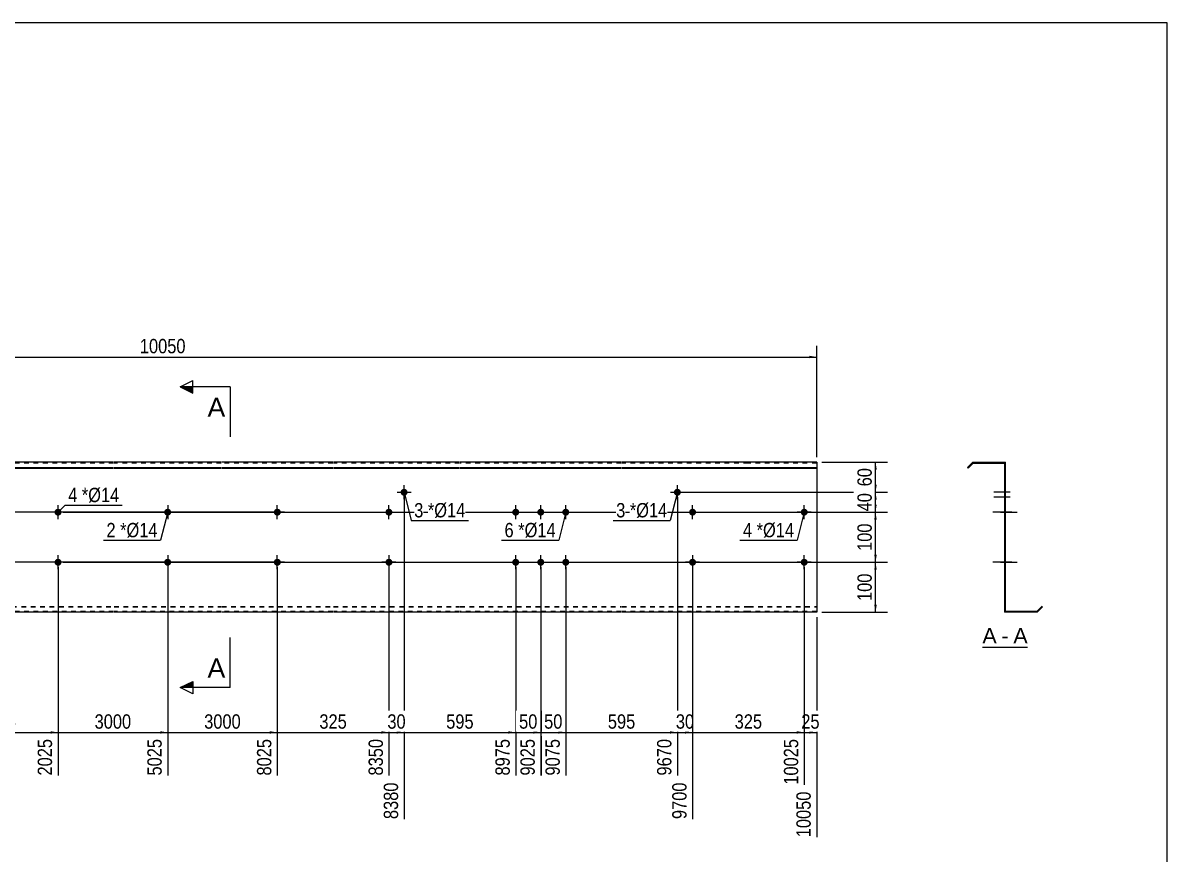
# Model space of a CAD drawing. Header units: millimetres. Extents: x -71 to 331, y -174 to 103.
# Drawn here: x 102.7 to 331.2, y -63.3 to 102.8 of the extents above; entities that cross this region are included whole.
import ezdxf

# ---------------------------------------------------------------- set-up
doc = ezdxf.new("R2010")
doc.units = ezdxf.units.MM
doc.linetypes.add('DXK_LINE_DOT1', pattern=[1.8814, 0.9407, -0.9407])
doc.styles.add('Arial', font='ARIAL.TTF', dxfattribs={"height": 0.2})
doc.styles.add('Arial Narrow', font='ARIALN.TTF', dxfattribs={"height": 0.2})

# ---------------------------------------------------------------- blocks, each defined once
blk = doc.blocks.new('Unknown-627191551-2131')
at = {"color": 5, "linetype": 'Continuous'}
for p, q in [((331.25, 102.75), (-68.75, 102.75)), ((331.25, -174.25), (331.25, 102.75))]:
    blk.add_line(p, q, dxfattribs=at)
blk = doc.blocks.new('Unknown-627191551-12 - 1243')
at = {"color": 7, "linetype": 'Continuous'}
blk.add_line((294.36, -21.95), (303.39, -21.95), dxfattribs=at)
at = {"color": 0, "linetype": 'Continuous'}
blk.add_wipeout([(297.2, -21.2), (297.2, -18), (294.36, -18), (294.36, -21.2)], dxfattribs=at)
blk.add_wipeout([(299.58, -21.2), (299.58, -18), (298.16, -18), (298.16, -21.2)], dxfattribs=at)
at = {"color": 96, "linetype": 'Continuous', "style": 'Arial'}
for s, p in [('A', (294.36, -21.2)), ('-', (298.16, -21.2))]:
    blk.add_text(s, height=3.06, dxfattribs=at).set_placement(p)
at = {"color": 0, "linetype": 'Continuous'}
blk.add_wipeout([(303.39, -21.2), (303.39, -18), (300.54, -18), (300.54, -21.2)], dxfattribs=at)
at = {"color": 96, "linetype": 'Continuous', "style": 'Arial'}
blk.add_text('A', height=3.06, dxfattribs=at).set_placement((300.54, -21.2))
blk = doc.blocks.new('Part-627191551-1218 - 1203')
at = {"color": 2, "linetype": 'Continuous'}
for p, q in [((120.82, 15), (98.63, 15)), ((98.63, 13.94), (120.82, 13.94)), ((98.63, 13.81), (120.82, 13.81)), ((142.32, 15), (120.92, 15)), ((120.92, 13.94), (142.32, 13.94)), ((120.92, 13.81), (142.32, 13.81)), ((164.62, 15), (142.42, 15)), ((142.42, 13.94), (164.62, 13.94)), ((142.42, 13.81), (164.62, 13.81)), ((189.94, 15), (164.72, 15)), ((164.72, 13.94), (189.94, 13.94)), ((164.72, 13.81), (189.94, 13.81)), ((222.23, 15), (190.04, 15)), ((190.04, 13.94), (222.23, 13.94)), ((190.04, 13.81), (222.23, 13.81)), ((247.56, 15), (222.33, 15)), ((222.33, 13.94), (247.56, 13.94)), ((222.33, 13.81), (247.56, 13.81)), ((261.26, 15), (247.66, 15)), ((247.66, 13.94), (261.26, 13.94)), ((247.66, 13.81), (261.26, 13.81)), ((261.26, 15), (261.26, -15)), ((120.82, -15), (98.63, -15)), ((142.32, -15), (120.92, -15)), ((164.62, -15), (142.42, -15)), ((189.94, -15), (164.72, -15)), ((222.23, -15), (190.04, -15)), ((247.56, -15), (222.33, -15)), ((261.26, -15), (247.66, -15))]:
    blk.add_line(p, q, dxfattribs=at)
at = {"color": 7, "linetype": 'DXK_LINE_DOT1'}
for p, q in [((120.82, 14.82), (98.63, 14.82)), ((142.32, 14.82), (120.92, 14.82)), ((164.62, 14.82), (142.42, 14.82)), ((189.94, 14.82), (164.72, 14.82)), ((222.23, 14.82), (190.04, 14.82)), ((247.56, 14.82), (222.33, 14.82)), ((261.26, 14.82), (247.66, 14.82)), ((98.63, -13.81), (120.82, -13.81)), ((98.63, -13.94), (120.82, -13.94)), ((120.82, -14.82), (98.63, -14.82)), ((120.92, -13.81), (142.32, -13.81)), ((120.92, -13.94), (142.32, -13.94)), ((142.32, -14.82), (120.92, -14.82)), ((142.42, -13.81), (164.62, -13.81)), ((142.42, -13.94), (164.62, -13.94)), ((164.62, -14.82), (142.42, -14.82)), ((164.72, -13.81), (189.94, -13.81)), ((164.72, -13.94), (189.94, -13.94)), ((189.94, -14.82), (164.72, -14.82)), ((190.04, -13.81), (222.23, -13.81)), ((190.04, -13.94), (222.23, -13.94)), ((222.23, -14.82), (190.04, -14.82)), ((222.33, -13.81), (247.56, -13.81)), ((222.33, -13.94), (247.56, -13.94)), ((247.56, -14.82), (222.33, -14.82)), ((247.66, -13.81), (261.26, -13.81)), ((247.66, -13.94), (261.26, -13.94)), ((261.26, -14.82), (247.66, -14.82))]:
    blk.add_line(p, q, dxfattribs=at)
blk = doc.blocks.new('Bolt-627191551-1219 - 1203')
at = {"linetype": 'Continuous'}
blk.add_hatch(color=3, dxfattribs=at).paths.add_polyline_path([(178.14, 8.98, -1), (179.54, 8.98, -1)])
at = {"color": 3, "linetype": 'Continuous'}
for p, q in [((178.84, 7.58), (178.84, 10.38)), ((177.44, 8.98), (180.24, 8.98))]:
    blk.add_line(p, q, dxfattribs=at)
blk = doc.blocks.new('Bolt-627191551-1220 - 1203')
at = {"linetype": 'Continuous'}
blk.add_hatch(color=3, dxfattribs=at).paths.add_polyline_path([(232.73, 8.98, -1), (234.13, 8.98, -1)])
at = {"color": 3, "linetype": 'Continuous'}
for p, q in [((233.43, 7.58), (233.43, 10.38)), ((232.03, 8.98), (234.83, 8.98))]:
    blk.add_line(p, q, dxfattribs=at)
blk = doc.blocks.new('Bolt-627191551-1221 - 1203')
at = {"linetype": 'Continuous'}
for points in [[(200.44, 5, -1), (201.84, 5, -1)], [(205.44, 5, -1), (206.84, 5, -1)], [(210.44, 5, -1), (211.84, 5, -1)], [(200.44, -5, -1), (201.84, -5, -1)], [(205.44, -5, -1), (206.84, -5, -1)], [(210.44, -5, -1), (211.84, -5, -1)]]:
    blk.add_hatch(color=3, dxfattribs=at).paths.add_polyline_path(points)
at = {"color": 3, "linetype": 'Continuous'}
for p, q in [((199.74, 5), (202.54, 5)), ((201.14, 3.6), (201.14, 6.4)), ((204.74, 5), (207.54, 5)), ((206.14, 3.6), (206.14, 6.4)), ((209.74, 5), (212.54, 5)), ((211.14, 3.6), (211.14, 6.4)), ((201.14, -6.4), (201.14, -3.6)), ((206.14, -6.4), (206.14, -3.6)), ((211.14, -6.4), (211.14, -3.6)), ((199.74, -5), (202.54, -5)), ((204.74, -5), (207.54, -5)), ((209.74, -5), (212.54, -5))]:
    blk.add_line(p, q, dxfattribs=at)
blk = doc.blocks.new('Bolt-627191551-1222 - 1203')
at = {"linetype": 'Continuous'}
blk.add_hatch(color=3, dxfattribs=at).paths.add_polyline_path([(176.51, -5, -1), (175.11, -5, -1)])
at = {"color": 3, "linetype": 'Continuous'}
for p, q in [((175.81, -3.6), (175.81, -6.4)), ((177.21, -5), (174.41, -5))]:
    blk.add_line(p, q, dxfattribs=at)
blk = doc.blocks.new('Bolt-627191551-1227 - 1203')
at = {"linetype": 'Continuous'}
for points in [[(132.32, 5, -1), (130.92, 5, -1)], [(132.32, -5, -1), (130.92, -5, -1)]]:
    blk.add_hatch(color=3, dxfattribs=at).paths.add_polyline_path(points)
at = {"color": 3, "linetype": 'Continuous'}
for p, q in [((133.02, 5), (130.22, 5)), ((131.62, 6.4), (131.62, 3.6)), ((131.62, -3.6), (131.62, -6.4)), ((133.02, -5), (130.22, -5))]:
    blk.add_line(p, q, dxfattribs=at)
blk = doc.blocks.new('Bolt-627191551-1228 - 1203')
at = {"linetype": 'Continuous'}
blk.add_hatch(color=3, dxfattribs=at).paths.add_polyline_path([(175.11, 5, -1), (176.51, 5, -1)])
at = {"color": 3, "linetype": 'Continuous'}
for p, q in [((174.41, 5), (177.21, 5)), ((175.81, 3.6), (175.81, 6.4))]:
    blk.add_line(p, q, dxfattribs=at)
blk = doc.blocks.new('Bolt-627191551-1232 - 1203')
at = {"linetype": 'Continuous'}
for points in [[(1.8, 5, -1), (3.2, 5, -1)], [(109.02, 5, -1), (110.42, 5, -1)]]:
    blk.add_hatch(color=3, dxfattribs=at).paths.add_polyline_path(points)
at = {"color": 3, "linetype": 'Continuous'}
for p, q in [((3.9, 5), (1.1, 5)), ((2.5, 3.6), (2.5, 6.4)), ((111.12, 5), (108.32, 5)), ((109.72, 3.6), (109.72, 6.4))]:
    blk.add_line(p, q, dxfattribs=at)
blk = doc.blocks.new('Bolt-627191551-1233 - 1203')
at = {"linetype": 'Continuous'}
for points in [[(1.8, -5, -1), (3.2, -5, -1)], [(109.02, -5, -1), (110.42, -5, -1)]]:
    blk.add_hatch(color=3, dxfattribs=at).paths.add_polyline_path(points)
at = {"color": 3, "linetype": 'Continuous'}
for p, q in [((2.5, -6.4), (2.5, -3.6)), ((109.72, -6.4), (109.72, -3.6)), ((3.9, -5), (1.1, -5)), ((111.12, -5), (108.32, -5))]:
    blk.add_line(p, q, dxfattribs=at)
blk = doc.blocks.new('Bolt-627191551-1234 - 1203')
at = {"linetype": 'Continuous'}
blk.add_hatch(color=3, dxfattribs=at).paths.add_polyline_path([(235.76, 5, -1), (237.16, 5, -1)])
at = {"color": 3, "linetype": 'Continuous'}
for p, q in [((235.06, 5), (237.86, 5)), ((236.46, 3.6), (236.46, 6.4))]:
    blk.add_line(p, q, dxfattribs=at)
blk = doc.blocks.new('Bolt-627191551-1235 - 1203')
at = {"linetype": 'Continuous'}
blk.add_hatch(color=3, dxfattribs=at).paths.add_polyline_path([(237.16, -5, -1), (235.76, -5, -1)])
at = {"color": 3, "linetype": 'Continuous'}
for p, q in [((236.46, -3.6), (236.46, -6.4)), ((237.86, -5), (235.06, -5))]:
    blk.add_line(p, q, dxfattribs=at)
blk = doc.blocks.new('Bolt-627191551-1236 - 1203')
at = {"linetype": 'Continuous'}
for points in [[(152.82, 5, -1), (154.22, 5, -1)], [(258.06, 5, -1), (259.46, 5, -1)]]:
    blk.add_hatch(color=3, dxfattribs=at).paths.add_polyline_path(points)
at = {"color": 3, "linetype": 'Continuous'}
for p, q in [((154.92, 5), (152.12, 5)), ((153.52, 3.6), (153.52, 6.4)), ((260.16, 5), (257.36, 5)), ((258.76, 3.6), (258.76, 6.4))]:
    blk.add_line(p, q, dxfattribs=at)
blk = doc.blocks.new('Bolt-627191551-1237 - 1203')
at = {"linetype": 'Continuous'}
for points in [[(152.82, -5, -1), (154.22, -5, -1)], [(258.06, -5, -1), (259.46, -5, -1)]]:
    blk.add_hatch(color=3, dxfattribs=at).paths.add_polyline_path(points)
at = {"color": 3, "linetype": 'Continuous'}
for p, q in [((153.52, -6.4), (153.52, -3.6)), ((258.76, -6.4), (258.76, -3.6)), ((154.92, -5), (152.12, -5)), ((260.16, -5), (257.36, -5))]:
    blk.add_line(p, q, dxfattribs=at)
blk = doc.blocks.new('Bolt-627191551-1248 - 1243')
at = {"linetype": 'Continuous'}
for points in [[(298.78, 5.7), (298.78, 4.3), (298.96, 4.3), (298.96, 5.7)], [(298.78, 5.7), (298.78, 4.3), (298.96, 4.3), (298.96, 5.7)], [(298.78, 5.7), (298.78, 4.3), (298.96, 4.3), (298.96, 5.7)], [(298.78, -4.3), (298.78, -5.7), (298.96, -5.7), (298.96, -4.3)], [(298.78, -4.3), (298.78, -5.7), (298.96, -5.7), (298.96, -4.3)], [(298.78, -4.3), (298.78, -5.7), (298.96, -5.7), (298.96, -4.3)]]:
    blk.add_hatch(color=3, dxfattribs=at).paths.add_polyline_path(points)
at = {"color": 3, "linetype": 'Continuous'}
for p, q in [((300.26, 5), (296.46, 5)), ((300.26, 5), (296.46, 5)), ((300.26, 5), (296.46, 5)), ((298.96, 5.7), (298.78, 5.7)), ((298.96, 5.7), (298.78, 5.7)), ((298.96, 5.7), (298.78, 5.7)), ((298.96, 4.3), (298.78, 4.3)), ((298.96, 4.3), (298.78, 4.3)), ((298.96, 4.3), (298.78, 4.3)), ((298.96, -4.3), (298.78, -4.3)), ((298.96, -4.3), (298.78, -4.3)), ((298.96, -4.3), (298.78, -4.3)), ((300.26, -5), (296.46, -5)), ((300.26, -5), (296.46, -5)), ((300.26, -5), (296.46, -5)), ((298.96, -5.7), (298.78, -5.7)), ((298.96, -5.7), (298.78, -5.7)), ((298.96, -5.7), (298.78, -5.7))]:
    blk.add_line(p, q, dxfattribs=at)
blk = doc.blocks.new('Bolt-627191551-1264 - 1243')
at = {"linetype": 'Continuous'}
blk.add_hatch(color=3, dxfattribs=at).paths.add_polyline_path([(298.78, -4.3), (298.78, -5.7), (298.96, -5.7), (298.96, -4.3)])
blk.add_hatch(color=3, dxfattribs=at).paths.add_polyline_path([(298.78, -4.3), (298.78, -5.7), (298.96, -5.7), (298.96, -4.3)])
at = {"color": 3, "linetype": 'Continuous'}
for p, q in [((298.78, -4.3), (298.96, -4.3)), ((298.78, -4.3), (298.96, -4.3)), ((297.98, -5), (301.28, -5)), ((297.98, -5), (301.28, -5)), ((298.78, -5.7), (298.96, -5.7)), ((298.78, -5.7), (298.96, -5.7))]:
    blk.add_line(p, q, dxfattribs=at)
blk = doc.blocks.new('Part-627191551-1245 - 1243')
at = {"color": 2, "linetype": 'Continuous'}
for p, q in [((292.46, 15), (291.4, 13.94)), ((291.4, 13.94), (291.53, 13.81)), ((291.53, 13.81), (292.54, 14.82)), ((292.46, 15), (298.96, 15)), ((292.54, 14.82), (298.78, 14.82)), ((298.78, 14.82), (298.78, -15)), ((298.96, -14.82), (298.96, 15)), ((305.28, -15), (298.78, -15)), ((305.21, -14.82), (298.96, -14.82)), ((306.21, -13.81), (305.21, -14.82)), ((305.28, -15), (306.34, -13.94)), ((306.34, -13.94), (306.21, -13.81))]:
    blk.add_line(p, q, dxfattribs=at)
blk = doc.blocks.new('Bolt-627191551-1246 - 1243')
at = {"linetype": 'Continuous'}
blk.add_hatch(color=3, dxfattribs=at).paths.add_polyline_path([(298.78, 9.68), (298.78, 8.28), (298.96, 8.28), (298.96, 9.68)])
at = {"color": 3, "linetype": 'Continuous'}
for p, q in [((298.96, 9.68), (298.78, 9.68)), ((299.91, 8.98), (296.61, 8.98)), ((298.96, 8.28), (298.78, 8.28))]:
    blk.add_line(p, q, dxfattribs=at)
blk = doc.blocks.new('Bolt-627191551-1247 - 1243')
at = {"linetype": 'Continuous'}
blk.add_hatch(color=3, dxfattribs=at).paths.add_polyline_path([(298.78, 9.68), (298.78, 8.28), (298.96, 8.28), (298.96, 9.68)])
at = {"color": 3, "linetype": 'Continuous'}
for p, q in [((298.96, 9.68), (298.78, 9.68)), ((299.91, 8.98), (296.61, 8.98)), ((298.96, 8.28), (298.78, 8.28))]:
    blk.add_line(p, q, dxfattribs=at)
blk = doc.blocks.new('Bolt-627191551-1249 - 1243')
at = {"linetype": 'Continuous'}
blk.add_hatch(color=3, dxfattribs=at).paths.add_polyline_path([(298.96, -5.7), (298.96, -4.3), (298.78, -4.3), (298.78, -5.7)])
at = {"color": 3, "linetype": 'Continuous'}
for p, q in [((298.96, -4.3), (298.78, -4.3)), ((299.76, -5), (298.78, -5)), ((298.96, -5.7), (298.78, -5.7))]:
    blk.add_line(p, q, dxfattribs=at)
blk = doc.blocks.new('Bolt-627191551-1250 - 1243')
at = {"linetype": 'Continuous'}
blk.add_hatch(color=3, dxfattribs=at).paths.add_polyline_path([(298.78, 8.67), (298.78, 7.27), (298.96, 7.27), (298.96, 8.67)])
at = {"color": 3, "linetype": 'Continuous'}
for p, q in [((299.91, 7.97), (296.61, 7.97)), ((298.96, 8.67), (298.78, 8.67)), ((298.96, 7.27), (298.78, 7.27))]:
    blk.add_line(p, q, dxfattribs=at)
blk = doc.blocks.new('Bolt-627191551-1251 - 1243')
at = {"linetype": 'Continuous'}
blk.add_hatch(color=3, dxfattribs=at).paths.add_polyline_path([(298.78, 8.67), (298.78, 7.27), (298.96, 7.27), (298.96, 8.67)])
at = {"color": 3, "linetype": 'Continuous'}
for p, q in [((299.91, 7.97), (296.61, 7.97)), ((298.96, 8.67), (298.78, 8.67)), ((298.96, 7.27), (298.78, 7.27))]:
    blk.add_line(p, q, dxfattribs=at)
blk = doc.blocks.new('Bolt-627191551-1252 - 1243')
at = {"linetype": 'Continuous'}
for points in [[(298.78, 5.7), (298.78, 4.3), (298.96, 4.3), (298.96, 5.7)], [(298.78, 5.7), (298.78, 4.3), (298.96, 4.3), (298.96, 5.7)], [(298.78, 5.7), (298.78, 4.3), (298.96, 4.3), (298.96, 5.7)], [(298.78, -4.3), (298.78, -5.7), (298.96, -5.7), (298.96, -4.3)], [(298.78, -4.3), (298.78, -5.7), (298.96, -5.7), (298.96, -4.3)], [(298.78, -4.3), (298.78, -5.7), (298.96, -5.7), (298.96, -4.3)]]:
    blk.add_hatch(color=3, dxfattribs=at).paths.add_polyline_path(points)
at = {"color": 3, "linetype": 'Continuous'}
for p, q in [((300.26, 5), (296.46, 5)), ((300.26, 5), (296.46, 5)), ((300.26, 5), (296.46, 5)), ((298.96, 5.7), (298.78, 5.7)), ((298.96, 5.7), (298.78, 5.7)), ((298.96, 5.7), (298.78, 5.7)), ((298.96, 4.3), (298.78, 4.3)), ((298.96, 4.3), (298.78, 4.3)), ((298.96, 4.3), (298.78, 4.3)), ((298.96, -4.3), (298.78, -4.3)), ((298.96, -4.3), (298.78, -4.3)), ((298.96, -4.3), (298.78, -4.3)), ((300.26, -5), (296.46, -5)), ((300.26, -5), (296.46, -5)), ((300.26, -5), (296.46, -5)), ((298.96, -5.7), (298.78, -5.7)), ((298.96, -5.7), (298.78, -5.7)), ((298.96, -5.7), (298.78, -5.7))]:
    blk.add_line(p, q, dxfattribs=at)
blk = doc.blocks.new('Bolt-627191551-1253 - 1243')
at = {"linetype": 'Continuous'}
blk.add_hatch(color=3, dxfattribs=at).paths.add_polyline_path([(298.96, -5.7), (298.96, -4.3), (298.78, -4.3), (298.78, -5.7)])
at = {"color": 3, "linetype": 'Continuous'}
for p, q in [((298.96, -4.3), (298.78, -4.3)), ((299.76, -5), (298.78, -5)), ((298.96, -5.7), (298.78, -5.7))]:
    blk.add_line(p, q, dxfattribs=at)
blk = doc.blocks.new('Bolt-627191551-1254 - 1243')
at = {"linetype": 'Continuous'}
for points in [[(298.96, 4.3), (298.96, 5.7), (298.78, 5.7), (298.78, 4.3)], [(298.96, -5.7), (298.96, -4.3), (298.78, -4.3), (298.78, -5.7)]]:
    blk.add_hatch(color=3, dxfattribs=at).paths.add_polyline_path(points)
at = {"color": 3, "linetype": 'Continuous'}
for p, q in [((298.96, 5), (296.78, 5)), ((298.96, 5.7), (298.78, 5.7)), ((298.96, 4.3), (298.78, 4.3)), ((298.96, -4.3), (298.78, -4.3)), ((298.96, -5), (296.78, -5)), ((298.96, -5.7), (298.78, -5.7))]:
    blk.add_line(p, q, dxfattribs=at)
blk = doc.blocks.new('Bolt-627191551-1255 - 1243')
at = {"linetype": 'Continuous'}
blk.add_hatch(color=3, dxfattribs=at).paths.add_polyline_path([(298.78, 5.7), (298.78, 4.3), (298.96, 4.3), (298.96, 5.7)])
at = {"color": 3, "linetype": 'Continuous'}
for p, q in [((299.91, 5), (296.61, 5)), ((298.96, 5.7), (298.78, 5.7)), ((298.96, 4.3), (298.78, 4.3))]:
    blk.add_line(p, q, dxfattribs=at)
blk = doc.blocks.new('Bolt-627191551-1256 - 1243')
at = {"linetype": 'Continuous'}
blk.add_hatch(color=3, dxfattribs=at).paths.add_polyline_path([(298.78, 5.7), (298.78, 4.3), (298.96, 4.3), (298.96, 5.7)])
at = {"color": 3, "linetype": 'Continuous'}
for p, q in [((299.91, 5), (296.61, 5)), ((298.96, 5.7), (298.78, 5.7)), ((298.96, 4.3), (298.78, 4.3))]:
    blk.add_line(p, q, dxfattribs=at)
blk = doc.blocks.new('Bolt-627191551-1257 - 1243')
at = {"linetype": 'Continuous'}
blk.add_hatch(color=3, dxfattribs=at).paths.add_polyline_path([(298.78, 5.7), (298.78, 4.3), (298.96, 4.3), (298.96, 5.7)])
at = {"color": 3, "linetype": 'Continuous'}
for p, q in [((299.91, 5), (296.61, 5)), ((298.96, 5.7), (298.78, 5.7)), ((298.96, 4.3), (298.78, 4.3))]:
    blk.add_line(p, q, dxfattribs=at)
blk = doc.blocks.new('Bolt-627191551-1258 - 1243')
at = {"linetype": 'Continuous'}
blk.add_hatch(color=3, dxfattribs=at).paths.add_polyline_path([(298.96, -5.7), (298.96, -4.3), (298.78, -4.3), (298.78, -5.7)])
at = {"color": 3, "linetype": 'Continuous'}
for p, q in [((298.96, -4.3), (298.78, -4.3)), ((299.76, -5), (298.78, -5)), ((298.96, -5.7), (298.78, -5.7))]:
    blk.add_line(p, q, dxfattribs=at)
blk = doc.blocks.new('Bolt-627191551-1259 - 1243')
at = {"linetype": 'Continuous'}
blk.add_hatch(color=3, dxfattribs=at).paths.add_polyline_path([(298.78, 5.7), (298.78, 4.3), (298.96, 4.3), (298.96, 5.7)])
blk.add_hatch(color=3, dxfattribs=at).paths.add_polyline_path([(298.78, 5.7), (298.78, 4.3), (298.96, 4.3), (298.96, 5.7)])
at = {"color": 3, "linetype": 'Continuous'}
for p, q in [((297.98, 5), (301.28, 5)), ((297.98, 5), (301.28, 5)), ((298.78, 5.7), (298.96, 5.7)), ((298.78, 5.7), (298.96, 5.7)), ((298.78, 4.3), (298.96, 4.3)), ((298.78, 4.3), (298.96, 4.3))]:
    blk.add_line(p, q, dxfattribs=at)
blk = doc.blocks.new('Bolt-627191551-1260 - 1243')
at = {"linetype": 'Continuous'}
blk.add_hatch(color=3, dxfattribs=at).paths.add_polyline_path([(298.78, -4.3), (298.78, -5.7), (298.96, -5.7), (298.96, -4.3)])
blk.add_hatch(color=3, dxfattribs=at).paths.add_polyline_path([(298.78, -4.3), (298.78, -5.7), (298.96, -5.7), (298.96, -4.3)])
at = {"color": 3, "linetype": 'Continuous'}
for p, q in [((298.78, -4.3), (298.96, -4.3)), ((298.78, -4.3), (298.96, -4.3)), ((297.98, -5), (301.28, -5)), ((297.98, -5), (301.28, -5)), ((298.78, -5.7), (298.96, -5.7)), ((298.78, -5.7), (298.96, -5.7))]:
    blk.add_line(p, q, dxfattribs=at)
blk = doc.blocks.new('Bolt-627191551-1261 - 1243')
at = {"linetype": 'Continuous'}
blk.add_hatch(color=3, dxfattribs=at).paths.add_polyline_path([(298.78, 5.7), (298.78, 4.3), (298.96, 4.3), (298.96, 5.7)])
at = {"color": 3, "linetype": 'Continuous'}
for p, q in [((299.91, 5), (296.61, 5)), ((298.96, 5.7), (298.78, 5.7)), ((298.96, 4.3), (298.78, 4.3))]:
    blk.add_line(p, q, dxfattribs=at)
blk = doc.blocks.new('Bolt-627191551-1262 - 1243')
at = {"linetype": 'Continuous'}
blk.add_hatch(color=3, dxfattribs=at).paths.add_polyline_path([(298.96, -5.7), (298.96, -4.3), (298.78, -4.3), (298.78, -5.7)])
at = {"color": 3, "linetype": 'Continuous'}
for p, q in [((298.96, -4.3), (298.78, -4.3)), ((299.76, -5), (298.78, -5)), ((298.96, -5.7), (298.78, -5.7))]:
    blk.add_line(p, q, dxfattribs=at)
blk = doc.blocks.new('Bolt-627191551-1263 - 1243')
at = {"linetype": 'Continuous'}
blk.add_hatch(color=3, dxfattribs=at).paths.add_polyline_path([(298.78, 5.7), (298.78, 4.3), (298.96, 4.3), (298.96, 5.7)])
blk.add_hatch(color=3, dxfattribs=at).paths.add_polyline_path([(298.78, 5.7), (298.78, 4.3), (298.96, 4.3), (298.96, 5.7)])
at = {"color": 3, "linetype": 'Continuous'}
for p, q in [((297.98, 5), (301.28, 5)), ((297.98, 5), (301.28, 5)), ((298.78, 5.7), (298.96, 5.7)), ((298.78, 5.7), (298.96, 5.7)), ((298.78, 4.3), (298.96, 4.3)), ((298.78, 4.3), (298.96, 4.3))]:
    blk.add_line(p, q, dxfattribs=at)
blk = doc.blocks.new('StraightDimension-627191551-1400 - 1203')
at = {"linetype": 'Continuous'}
for points in [[(-12.25, 6.47), (-12, 7.97), (-11.75, 6.47)], [(-11.75, 6.5), (-12, 5), (-12.25, 6.5)]]:
    blk.add_hatch(color=7, dxfattribs=at).paths.add_polyline_path(points)
at = {"color": 7, "linetype": 'Continuous'}
for p, q in [((27.82, 7.97), (-14.25, 7.97)), ((-12, 5), (-12, 7.97)), ((152.52, 5), (-14.25, 5))]:
    blk.add_line(p, q, dxfattribs=at)
at = {"color": 0}
blk.add_wipeout([(-12.15, 8.91), (-16.35, 8.91), (-16.35, 4.06), (-12.15, 4.06)], dxfattribs=at)
at = {"color": 3, "style": 'Arial Narrow'}
blk.add_text('30', height=2.863, rotation=90.0002, dxfattribs=at).set_placement((-12.75, 4.66))
blk = doc.blocks.new('StraightDimension-627191551-1417 - 1203')
at = {"linetype": 'Continuous'}
blk.add_hatch(color=7, dxfattribs=at).paths.add_polyline_path([(259.76, 36.25), (261.26, 36), (259.76, 35.75)])
at = {"color": 7, "linetype": 'Continuous'}
for p, q in [((261.26, 16), (261.26, 38.25)), ((0, 36), (261.26, 36))]:
    blk.add_line(p, q, dxfattribs=at)
at = {"color": 0}
blk.add_wipeout([(135.8, 36.15), (135.8, 40.35), (125.46, 40.35), (125.46, 36.15)], dxfattribs=at)
at = {"color": 3, "style": 'Arial Narrow'}
blk.add_text('10050', height=2.863, dxfattribs=at).set_placement((126.06, 36.75))
blk = doc.blocks.new('StraightDimension-627191551-1289 - 1203')
at = {"linetype": 'Continuous'}
blk.add_hatch(color=7, dxfattribs=at).paths.add_polyline_path([(152.02, -38.75), (153.52, -39), (152.02, -39.25)])
at = {"color": 7, "linetype": 'Continuous'}
for p, q in [((131.62, -6), (131.62, -47.61)), ((153.52, -6), (153.52, -47.61)), ((131.62, -39), (153.52, -39))]:
    blk.add_line(p, q, dxfattribs=at)
at = {"color": 0}
blk.add_wipeout([(146.83, -38.85), (146.83, -34.65), (138.31, -34.65), (138.31, -38.85)], dxfattribs=at)
at = {"color": 0, "linetype": 'Continuous'}
blk.add_wipeout([(152.92, -39.7), (148.72, -39.7), (148.72, -48.21), (152.92, -48.21)], dxfattribs=at)
at = {"color": 3, "style": 'Arial Narrow'}
blk.add_text('3000', height=2.863, dxfattribs=at).set_placement((138.91, -38.25))
at = {"color": 3, "linetype": 'Continuous', "style": 'Arial Narrow'}
blk.add_text('8025', height=2.863, rotation=90.0002, dxfattribs=at).set_placement((152.32, -47.61))
blk = doc.blocks.new('StraightDimension-627191551-1284 - 1203')
at = {"linetype": 'Continuous'}
blk.add_hatch(color=7, dxfattribs=at).paths.add_polyline_path([(209.64, -38.75), (211.14, -39), (209.64, -39.25)])
at = {"color": 7, "linetype": 'Continuous'}
for p, q in [((206.14, -6), (206.14, -47.61)), ((211.14, -6), (211.14, -47.61)), ((206.14, -39), (211.14, -39))]:
    blk.add_line(p, q, dxfattribs=at)
at = {"color": 0}
blk.add_wipeout([(211.07, -38.85), (211.07, -34.65), (206.21, -34.65), (206.21, -38.85)], dxfattribs=at)
at = {"color": 3, "style": 'Arial Narrow'}
blk.add_text('50', height=2.863, dxfattribs=at).set_placement((206.81, -38.25))
at = {"color": 0, "linetype": 'Continuous'}
blk.add_wipeout([(210.54, -39.7), (206.34, -39.7), (206.34, -48.21), (210.54, -48.21)], dxfattribs=at)
at = {"color": 3, "linetype": 'Continuous', "style": 'Arial Narrow'}
blk.add_text('9075', height=2.863, rotation=90.0002, dxfattribs=at).set_placement((209.94, -47.61))
blk = doc.blocks.new('StraightDimension-627191551-1283 - 1203')
at = {"linetype": 'Continuous'}
blk.add_hatch(color=7, dxfattribs=at).paths.add_polyline_path([(231.93, -38.75), (233.43, -39), (231.93, -39.25)])
at = {"color": 7, "linetype": 'Continuous'}
for p, q in [((233.43, 7.98), (233.43, -47.61)), ((211.14, -6), (211.14, -47.61)), ((211.14, -39), (233.43, -39))]:
    blk.add_line(p, q, dxfattribs=at)
at = {"color": 0}
blk.add_wipeout([(225.63, -38.85), (225.63, -34.65), (218.94, -34.65), (218.94, -38.85)], dxfattribs=at)
at = {"color": 0, "linetype": 'Continuous'}
blk.add_wipeout([(232.83, -39.7), (228.63, -39.7), (228.63, -48.21), (232.83, -48.21)], dxfattribs=at)
at = {"color": 3, "style": 'Arial Narrow'}
blk.add_text('595', height=2.863, dxfattribs=at).set_placement((219.54, -38.25))
at = {"color": 3, "linetype": 'Continuous', "style": 'Arial Narrow'}
blk.add_text('9670', height=2.863, rotation=90.0002, dxfattribs=at).set_placement((232.23, -47.61))
blk = doc.blocks.new('StraightDimension-627191551-1282 - 1203')
at = {"linetype": 'Continuous'}
blk.add_hatch(color=7, dxfattribs=at).paths.add_polyline_path([(234.96, -38.75), (236.46, -39), (234.96, -39.25)])
at = {"color": 7, "linetype": 'Continuous'}
for p, q in [((233.43, 7.98), (233.43, -47.61)), ((236.46, -6), (236.46, -56.31)), ((233.43, -39), (236.46, -39))]:
    blk.add_line(p, q, dxfattribs=at)
at = {"color": 0}
blk.add_wipeout([(237.38, -38.85), (237.38, -34.65), (232.52, -34.65), (232.52, -38.85)], dxfattribs=at)
at = {"color": 0, "linetype": 'Continuous'}
blk.add_wipeout([(235.86, -48.4), (231.66, -48.4), (231.66, -56.91), (235.86, -56.91)], dxfattribs=at)
at = {"color": 3, "style": 'Arial Narrow'}
blk.add_text('30', height=2.863, dxfattribs=at).set_placement((233.12, -38.25))
at = {"color": 3, "linetype": 'Continuous', "style": 'Arial Narrow'}
blk.add_text('9700', height=2.863, rotation=90.0002, dxfattribs=at).set_placement((235.26, -56.31))
blk = doc.blocks.new('StraightDimension-627191551-1291 - 1203')
at = {"linetype": 'Continuous'}
blk.add_hatch(color=7, dxfattribs=at).paths.add_polyline_path([(108.22, -38.75), (109.72, -39), (108.22, -39.25)])
at = {"color": 7, "linetype": 'Continuous'}
for p, q in [((87.43, -6), (87.43, -56.31)), ((109.72, -6), (109.72, -47.61)), ((87.43, -39), (109.72, -39))]:
    blk.add_line(p, q, dxfattribs=at)
at = {"color": 0}
blk.add_wipeout([(101.92, -38.85), (101.92, -34.65), (95.23, -34.65), (95.23, -38.85)], dxfattribs=at)
at = {"color": 0, "linetype": 'Continuous'}
blk.add_wipeout([(109.12, -39.7), (104.92, -39.7), (104.92, -48.21), (109.12, -48.21)], dxfattribs=at)
at = {"color": 3, "style": 'Arial Narrow'}
blk.add_text('325', height=2.863, dxfattribs=at).set_placement((95.83, -38.25))
at = {"color": 3, "linetype": 'Continuous', "style": 'Arial Narrow'}
blk.add_text('2025', height=2.863, rotation=90.0002, dxfattribs=at).set_placement((108.52, -47.61))
blk = doc.blocks.new('StraightDimension-627191551-1286 - 1203')
at = {"linetype": 'Continuous'}
blk.add_hatch(color=7, dxfattribs=at).paths.add_polyline_path([(199.64, -38.75), (201.14, -39), (199.64, -39.25)])
at = {"color": 7, "linetype": 'Continuous'}
for p, q in [((178.84, 7.98), (178.84, -56.31)), ((201.14, -6), (201.14, -47.61)), ((178.84, -39), (201.14, -39))]:
    blk.add_line(p, q, dxfattribs=at)
at = {"color": 0}
blk.add_wipeout([(193.33, -38.85), (193.33, -34.65), (186.65, -34.65), (186.65, -38.85)], dxfattribs=at)
at = {"color": 0, "linetype": 'Continuous'}
blk.add_wipeout([(200.54, -39.7), (196.34, -39.7), (196.34, -48.21), (200.54, -48.21)], dxfattribs=at)
at = {"color": 3, "style": 'Arial Narrow'}
blk.add_text('595', height=2.863, dxfattribs=at).set_placement((187.25, -38.25))
at = {"color": 3, "linetype": 'Continuous', "style": 'Arial Narrow'}
blk.add_text('8975', height=2.863, rotation=90.0002, dxfattribs=at).set_placement((199.94, -47.61))
blk = doc.blocks.new('StraightDimension-627191551-1280 - 1203')
at = {"linetype": 'Continuous'}
blk.add_hatch(color=7, dxfattribs=at).paths.add_polyline_path([(259.76, -38.75), (261.26, -39), (259.76, -39.25)])
at = {"color": 7, "linetype": 'Continuous'}
for p, q in [((258.76, -6), (258.76, -49.44)), ((261.26, -16), (261.26, -59.94)), ((258.76, -39), (261.26, -39))]:
    blk.add_line(p, q, dxfattribs=at)
at = {"color": 0}
blk.add_wipeout([(262.44, -38.85), (262.44, -34.65), (257.58, -34.65), (257.58, -38.85)], dxfattribs=at)
at = {"color": 0, "linetype": 'Continuous'}
blk.add_wipeout([(260.66, -50.2), (256.46, -50.2), (256.46, -60.54), (260.66, -60.54)], dxfattribs=at)
at = {"color": 3, "style": 'Arial Narrow'}
blk.add_text('25', height=2.863, dxfattribs=at).set_placement((258.18, -38.25))
at = {"color": 3, "linetype": 'Continuous', "style": 'Arial Narrow'}
blk.add_text('10050', height=2.863, rotation=90.0002, dxfattribs=at).set_placement((260.06, -59.94))
blk = doc.blocks.new('StraightDimension-627191551-1290 - 1203')
at = {"linetype": 'Continuous'}
blk.add_hatch(color=7, dxfattribs=at).paths.add_polyline_path([(130.12, -38.75), (131.62, -39), (130.12, -39.25)])
at = {"color": 7, "linetype": 'Continuous'}
for p, q in [((109.72, -6), (109.72, -47.61)), ((131.62, -6), (131.62, -47.61)), ((109.72, -39), (131.62, -39))]:
    blk.add_line(p, q, dxfattribs=at)
at = {"color": 0}
blk.add_wipeout([(124.93, -38.85), (124.93, -34.65), (116.42, -34.65), (116.42, -38.85)], dxfattribs=at)
at = {"color": 0, "linetype": 'Continuous'}
blk.add_wipeout([(131.02, -39.7), (126.82, -39.7), (126.82, -48.21), (131.02, -48.21)], dxfattribs=at)
at = {"color": 3, "style": 'Arial Narrow'}
blk.add_text('3000', height=2.863, dxfattribs=at).set_placement((117.02, -38.25))
at = {"color": 3, "linetype": 'Continuous', "style": 'Arial Narrow'}
blk.add_text('5025', height=2.863, rotation=90.0002, dxfattribs=at).set_placement((130.42, -47.61))
blk = doc.blocks.new('StraightDimension-627191551-1288 - 1203')
at = {"linetype": 'Continuous'}
blk.add_hatch(color=7, dxfattribs=at).paths.add_polyline_path([(174.31, -38.75), (175.81, -39), (174.31, -39.25)])
at = {"color": 7, "linetype": 'Continuous'}
for p, q in [((153.52, -6), (153.52, -47.61)), ((175.81, -6), (175.81, -47.61)), ((153.52, -39), (175.81, -39))]:
    blk.add_line(p, q, dxfattribs=at)
at = {"color": 0}
blk.add_wipeout([(168.01, -38.85), (168.01, -34.65), (161.32, -34.65), (161.32, -38.85)], dxfattribs=at)
at = {"color": 0, "linetype": 'Continuous'}
blk.add_wipeout([(175.21, -39.7), (171.01, -39.7), (171.01, -48.21), (175.21, -48.21)], dxfattribs=at)
at = {"color": 3, "style": 'Arial Narrow'}
blk.add_text('325', height=2.863, dxfattribs=at).set_placement((161.92, -38.25))
at = {"color": 3, "linetype": 'Continuous', "style": 'Arial Narrow'}
blk.add_text('8350', height=2.863, rotation=90.0002, dxfattribs=at).set_placement((174.61, -47.61))
blk = doc.blocks.new('StraightDimension-627191551-1285 - 1203')
at = {"linetype": 'Continuous'}
blk.add_hatch(color=7, dxfattribs=at).paths.add_polyline_path([(204.64, -38.75), (206.14, -39), (204.64, -39.25)])
at = {"color": 7, "linetype": 'Continuous'}
for p, q in [((201.14, -6), (201.14, -47.61)), ((206.14, -6), (206.14, -47.61)), ((201.14, -39), (206.14, -39))]:
    blk.add_line(p, q, dxfattribs=at)
at = {"color": 0}
blk.add_wipeout([(206.07, -38.85), (206.07, -34.65), (201.21, -34.65), (201.21, -38.85)], dxfattribs=at)
at = {"color": 3, "style": 'Arial Narrow'}
blk.add_text('50', height=2.863, dxfattribs=at).set_placement((201.81, -38.25))
at = {"color": 0, "linetype": 'Continuous'}
blk.add_wipeout([(205.54, -39.7), (201.34, -39.7), (201.34, -48.21), (205.54, -48.21)], dxfattribs=at)
at = {"color": 3, "linetype": 'Continuous', "style": 'Arial Narrow'}
blk.add_text('9025', height=2.863, rotation=90.0002, dxfattribs=at).set_placement((204.94, -47.61))
blk = doc.blocks.new('StraightDimension-627191551-1281 - 1203')
at = {"linetype": 'Continuous'}
blk.add_hatch(color=7, dxfattribs=at).paths.add_polyline_path([(257.26, -38.75), (258.76, -39), (257.26, -39.25)])
at = {"color": 7, "linetype": 'Continuous'}
for p, q in [((236.46, -6), (236.46, -56.31)), ((258.76, -6), (258.76, -49.44)), ((236.46, -39), (258.76, -39))]:
    blk.add_line(p, q, dxfattribs=at)
at = {"color": 0}
blk.add_wipeout([(250.95, -38.85), (250.95, -34.65), (244.27, -34.65), (244.27, -38.85)], dxfattribs=at)
at = {"color": 0, "linetype": 'Continuous'}
blk.add_wipeout([(258.16, -39.7), (253.96, -39.7), (253.96, -50.04), (258.16, -50.04)], dxfattribs=at)
at = {"color": 3, "style": 'Arial Narrow'}
blk.add_text('325', height=2.863, dxfattribs=at).set_placement((244.87, -38.25))
at = {"color": 3, "linetype": 'Continuous', "style": 'Arial Narrow'}
blk.add_text('10025', height=2.863, rotation=90.0002, dxfattribs=at).set_placement((257.56, -49.44))
blk = doc.blocks.new('StraightDimension-627191551-1287 - 1203')
at = {"linetype": 'Continuous'}
blk.add_hatch(color=7, dxfattribs=at).paths.add_polyline_path([(177.34, -38.75), (178.84, -39), (177.34, -39.25)])
at = {"color": 7, "linetype": 'Continuous'}
for p, q in [((178.84, 7.98), (178.84, -56.31)), ((175.81, -6), (175.81, -47.61)), ((175.81, -39), (178.84, -39))]:
    blk.add_line(p, q, dxfattribs=at)
at = {"color": 0}
blk.add_wipeout([(179.76, -38.85), (179.76, -34.65), (174.9, -34.65), (174.9, -38.85)], dxfattribs=at)
at = {"color": 0, "linetype": 'Continuous'}
blk.add_wipeout([(178.24, -48.4), (174.04, -48.4), (174.04, -56.91), (178.24, -56.91)], dxfattribs=at)
at = {"color": 3, "style": 'Arial Narrow'}
blk.add_text('30', height=2.863, dxfattribs=at).set_placement((175.5, -38.25))
at = {"color": 3, "linetype": 'Continuous', "style": 'Arial Narrow'}
blk.add_text('8380', height=2.863, rotation=90.0002, dxfattribs=at).set_placement((177.64, -56.31))
blk = doc.blocks.new('StraightDimension-627191551-1377 - 1203')
at = {"linetype": 'Continuous'}
for points in [[(272.75, 13.5), (273, 15), (273.25, 13.5)], [(273.25, 10.48), (273, 8.98), (272.75, 10.48)]]:
    blk.add_hatch(color=7, dxfattribs=at).paths.add_polyline_path(points)
at = {"color": 7, "linetype": 'Continuous'}
for p, q in [((262.26, 15), (275.4, 15)), ((273, 8.98), (273, 15)), ((234.43, 8.98), (275.4, 8.98))]:
    blk.add_line(p, q, dxfattribs=at)
at = {"color": 0}
blk.add_wipeout([(272.85, 14.42), (268.65, 14.42), (268.65, 9.56), (272.85, 9.56)], dxfattribs=at)
at = {"color": 3, "style": 'Arial Narrow'}
blk.add_text('60', height=2.863, rotation=90.0002, dxfattribs=at).set_placement((272.25, 10.16))
blk = doc.blocks.new('StraightDimension-627191551-1378 - 1203')
at = {"linetype": 'Continuous'}
for points in [[(272.75, 7.48), (273, 8.98), (273.25, 7.48)], [(273.25, 6.5), (273, 5), (272.75, 6.5)]]:
    blk.add_hatch(color=7, dxfattribs=at).paths.add_polyline_path(points)
at = {"color": 7, "linetype": 'Continuous'}
for p, q in [((234.43, 8.98), (275.4, 8.98)), ((273, 5), (273, 8.98)), ((110.72, 5), (275.4, 5))]:
    blk.add_line(p, q, dxfattribs=at)
at = {"color": 0}
blk.add_wipeout([(272.85, 9.42), (268.65, 9.42), (268.65, 4.56), (272.85, 4.56)], dxfattribs=at)
at = {"color": 3, "style": 'Arial Narrow'}
blk.add_text('40', height=2.863, rotation=90.0002, dxfattribs=at).set_placement((272.25, 5.16))
blk = doc.blocks.new('StraightDimension-627191551-1379 - 1203')
at = {"linetype": 'Continuous'}
for points in [[(272.75, 3.5), (273, 5), (273.25, 3.5)], [(273.25, -3.5), (273, -5), (272.75, -3.5)]]:
    blk.add_hatch(color=7, dxfattribs=at).paths.add_polyline_path(points)
at = {"color": 7, "linetype": 'Continuous'}
for p, q in [((110.72, 5), (275.4, 5)), ((273, -5), (273, 5)), ((110.72, -5), (275.4, -5))]:
    blk.add_line(p, q, dxfattribs=at)
at = {"color": 0}
blk.add_wipeout([(272.85, 3.34), (268.65, 3.34), (268.65, -3.34), (272.85, -3.34)], dxfattribs=at)
at = {"color": 3, "style": 'Arial Narrow'}
blk.add_text('100', height=2.863, rotation=90.0002, dxfattribs=at).set_placement((272.25, -2.74))
blk = doc.blocks.new('StraightDimension-627191551-1380 - 1203')
at = {"linetype": 'Continuous'}
for points in [[(272.75, -6.5), (273, -5), (273.25, -6.5)], [(273.25, -13.5), (273, -15), (272.75, -13.5)]]:
    blk.add_hatch(color=7, dxfattribs=at).paths.add_polyline_path(points)
at = {"color": 7, "linetype": 'Continuous'}
for p, q in [((110.72, -5), (275.4, -5)), ((273, -15), (273, -5)), ((262.26, -15), (275.4, -15))]:
    blk.add_line(p, q, dxfattribs=at)
at = {"color": 0}
blk.add_wipeout([(272.85, -6.66), (268.65, -6.66), (268.65, -13.34), (272.85, -13.34)], dxfattribs=at)
at = {"color": 3, "style": 'Arial Narrow'}
blk.add_text('100', height=2.863, rotation=90.0002, dxfattribs=at).set_placement((272.25, -12.74))
blk = doc.blocks.new('StraightDimension-627191551-1401 - 1203')
at = {"linetype": 'Continuous'}
for points in [[(-12.25, 3.5), (-12, 5), (-11.75, 3.5)], [(-11.75, -3.5), (-12, -5), (-12.25, -3.5)]]:
    blk.add_hatch(color=7, dxfattribs=at).paths.add_polyline_path(points)
at = {"color": 7, "linetype": 'Continuous'}
for p, q in [((152.52, 5), (-14.25, 5)), ((-12, -5), (-12, 5)), ((152.52, -5), (-14.25, -5))]:
    blk.add_line(p, q, dxfattribs=at)
at = {"color": 0}
blk.add_wipeout([(-12.15, 3.34), (-16.35, 3.34), (-16.35, -3.34), (-12.15, -3.34)], dxfattribs=at)
at = {"color": 3, "style": 'Arial Narrow'}
blk.add_text('100', height=2.863, rotation=90.0002, dxfattribs=at).set_placement((-12.75, -2.74))
blk = doc.blocks.new('StraightDimension-627191551-1402 - 1203')
at = {"linetype": 'Continuous'}
for points in [[(-12.25, -6.5), (-12, -5), (-11.75, -6.5)], [(-11.75, -13.5), (-12, -15), (-12.25, -13.5)]]:
    blk.add_hatch(color=7, dxfattribs=at).paths.add_polyline_path(points)
at = {"color": 7, "linetype": 'Continuous'}
for p, q in [((152.52, -5), (-14.25, -5)), ((-12, -15), (-12, -5)), ((-1, -15), (-14.25, -15))]:
    blk.add_line(p, q, dxfattribs=at)
at = {"color": 0}
blk.add_wipeout([(-12.15, -6.66), (-16.35, -6.66), (-16.35, -13.34), (-12.15, -13.34)], dxfattribs=at)
at = {"color": 3, "style": 'Arial Narrow'}
blk.add_text('100', height=2.863, rotation=90.0002, dxfattribs=at).set_placement((-12.75, -12.74))
blk = doc.blocks.new('MarkSet-627191551-1464 - 1203')
at = {"color": 0}
blk.add_wipeout([(248.35, -0.01), (248.35, 2.99), (246.52, 2.99), (246.52, -0.01)], dxfattribs=at)
blk.add_wipeout([(248.35, -0.01), (248.35, 2.99), (246.52, 2.99), (246.52, -0.01)], dxfattribs=at)
blk.add_wipeout([(250.53, -0.01), (250.53, 2.99), (249.25, 2.99), (249.25, -0.01)], dxfattribs=at)
blk.add_wipeout([(250.53, -0.01), (250.53, 2.99), (249.25, 2.99), (249.25, -0.01)], dxfattribs=at)
at = {"color": 3, "style": 'Arial Narrow'}
blk.add_text('4', height=2.86, dxfattribs=at).set_placement((246.52, -0.01))
at = {"color": 0}
blk.add_wipeout([(256.74, -0.01), (256.74, 2.99), (250.53, 2.99), (250.53, -0.01)], dxfattribs=at)
blk.add_wipeout([(256.74, -0.01), (256.74, 2.99), (250.53, 2.99), (250.53, -0.01)], dxfattribs=at)
at = {"color": 7, "linetype": 'Continuous'}
for p in [(258.76, 5), (245.92, -0.61)]:
    blk.add_line(p, (257.34, -0.61), dxfattribs=at)
at = {"color": 3, "style": 'Arial Narrow'}
for s, height, p in [('*', 2.86, (249.25, -0.01)), ('Ø14', 2.863, (250.53, -0.01))]:
    blk.add_text(s, height=height, dxfattribs=at).set_placement(p)
blk = doc.blocks.new('MarkSet-627191551-1439 - 1203')
at = {"color": 0}
blk.add_wipeout([(223.03, 3.96), (223.03, 6.96), (221.2, 6.96), (221.2, 3.96)], dxfattribs=at)
blk.add_wipeout([(223.03, 3.96), (223.03, 6.96), (221.2, 6.96), (221.2, 3.96)], dxfattribs=at)
blk.add_wipeout([(225.2, 3.96), (225.2, 6.96), (223.93, 6.96), (223.93, 3.96)], dxfattribs=at)
blk.add_wipeout([(225.2, 3.96), (225.2, 6.96), (223.93, 6.96), (223.93, 3.96)], dxfattribs=at)
at = {"color": 3, "style": 'Arial Narrow'}
blk.add_text('3', height=2.86, dxfattribs=at).set_placement((221.2, 3.96))
at = {"color": 0}
blk.add_wipeout([(231.42, 3.96), (231.42, 6.96), (225.2, 6.96), (225.2, 3.96)], dxfattribs=at)
blk.add_wipeout([(231.42, 3.96), (231.42, 6.96), (225.2, 6.96), (225.2, 3.96)], dxfattribs=at)
at = {"color": 7, "linetype": 'Continuous'}
for p in [(233.43, 8.98), (220.6, 3.36)]:
    blk.add_line(p, (232.02, 3.36), dxfattribs=at)
at = {"color": 3, "style": 'Arial Narrow'}
for s, height, p in [('Ø14', 2.863, (225.2, 3.96)), ('*', 2.86, (223.93, 3.96))]:
    blk.add_text(s, height=height, dxfattribs=at).set_placement(p)
blk = doc.blocks.new('SectionMark-627191551-1278 - 1203')
at = {"linetype": 'Continuous'}
for points in [[(136.62, 30.05), (136.62, 28.8), (134.12, 30.05)], [(136.62, -28.8), (136.62, -30.05), (134.12, -30.05)]]:
    blk.add_hatch(color=30, dxfattribs=at).paths.add_polyline_path(points)
at = {"color": 30, "linetype": 'Continuous'}
for p, q in [((134.12, 30.05), (136.62, 31.3)), ((144.12, 30.05), (134.12, 30.05)), ((134.12, 30.05), (136.62, 28.8)), ((136.62, 28.8), (136.62, 31.3)), ((134.12, -30.05), (136.62, -28.8)), ((136.62, -28.8), (136.62, -31.3)), ((144.12, -30.05), (134.12, -30.05)), ((136.62, -31.3), (134.12, -30.05))]:
    blk.add_line(p, q, dxfattribs=at)
at = {"color": 0, "linetype": 'Continuous'}
for points in [[(143.12, 24.05), (143.12, 28.05), (139.57, 28.05), (139.57, 24.05)], [(143.12, -28.05), (143.12, -24.05), (139.57, -24.05), (139.57, -28.05)]]:
    blk.add_wipeout(points, dxfattribs=at)
at = {"color": 30, "linetype": 'Continuous'}
for p, q in [((144.12, 30.05), (144.12, 20.05)), ((144.12, -30.05), (144.12, -20.05))]:
    blk.add_line(p, q, dxfattribs=at)
at = {"color": 96, "linetype": 'Continuous', "style": 'Arial'}
for p in [(139.57, 24.05), (139.57, -28.05)]:
    blk.add_text('A', height=3.82, dxfattribs=at).set_placement(p)
blk = doc.blocks.new('MarkSet-627191551-1432 - 1203')
at = {"color": 0}
blk.add_wipeout([(182.69, 3.96), (182.69, 6.96), (180.86, 6.96), (180.86, 3.96)], dxfattribs=at)
blk.add_wipeout([(182.69, 3.96), (182.69, 6.96), (180.86, 6.96), (180.86, 3.96)], dxfattribs=at)
at = {"color": 7, "linetype": 'Continuous'}
blk.add_line((178.84, 8.98), (180.26, 3.36), dxfattribs=at)
at = {"color": 0}
blk.add_wipeout([(184.86, 3.96), (184.86, 6.96), (183.59, 6.96), (183.59, 3.96)], dxfattribs=at)
blk.add_wipeout([(184.86, 3.96), (184.86, 6.96), (183.59, 6.96), (183.59, 3.96)], dxfattribs=at)
at = {"color": 3, "style": 'Arial Narrow'}
blk.add_text('3', height=2.86, dxfattribs=at).set_placement((180.86, 3.96))
at = {"color": 0}
blk.add_wipeout([(191.08, 3.96), (191.08, 6.96), (184.86, 6.96), (184.86, 3.96)], dxfattribs=at)
blk.add_wipeout([(191.08, 3.96), (191.08, 6.96), (184.86, 6.96), (184.86, 3.96)], dxfattribs=at)
at = {"color": 7, "linetype": 'Continuous'}
blk.add_line((180.26, 3.36), (191.68, 3.36), dxfattribs=at)
at = {"color": 3, "style": 'Arial Narrow'}
for s, height, p in [('Ø14', 2.863, (184.86, 3.96)), ('*', 2.86, (183.59, 3.96))]:
    blk.add_text(s, height=height, dxfattribs=at).set_placement(p)
blk = doc.blocks.new('MarkSet-627191551-1459 - 1203')
at = {"color": 0}
blk.add_wipeout([(113.57, 7.01), (113.57, 10.01), (111.74, 10.01), (111.74, 7.01)], dxfattribs=at)
blk.add_wipeout([(113.57, 7.01), (113.57, 10.01), (111.74, 10.01), (111.74, 7.01)], dxfattribs=at)
at = {"color": 7, "linetype": 'Continuous'}
blk.add_line((109.72, 5), (111.14, 6.41), dxfattribs=at)
at = {"color": 0}
blk.add_wipeout([(115.74, 7.01), (115.74, 10.01), (114.47, 10.01), (114.47, 7.01)], dxfattribs=at)
blk.add_wipeout([(115.74, 7.01), (115.74, 10.01), (114.47, 10.01), (114.47, 7.01)], dxfattribs=at)
at = {"color": 3, "style": 'Arial Narrow'}
blk.add_text('4', height=2.86, dxfattribs=at).set_placement((111.74, 7.01))
at = {"color": 0}
blk.add_wipeout([(121.96, 7.01), (121.96, 10.01), (115.74, 10.01), (115.74, 7.01)], dxfattribs=at)
blk.add_wipeout([(121.96, 7.01), (121.96, 10.01), (115.74, 10.01), (115.74, 7.01)], dxfattribs=at)
at = {"color": 7, "linetype": 'Continuous'}
blk.add_line((111.14, 6.41), (122.56, 6.41), dxfattribs=at)
at = {"color": 3, "style": 'Arial Narrow'}
for s, height, p in [('*', 2.86, (114.47, 7.01)), ('Ø14', 2.863, (115.74, 7.01))]:
    blk.add_text(s, height=height, dxfattribs=at).set_placement(p)
blk = doc.blocks.new('Mark-627191551-1467 - 1203')
at = {"color": 0}
blk.add_wipeout([(200.73, -0.01), (200.73, 2.99), (198.9, 2.99), (198.9, -0.01)], dxfattribs=at)
blk.add_wipeout([(200.73, -0.01), (200.73, 2.99), (198.9, 2.99), (198.9, -0.01)], dxfattribs=at)
blk.add_wipeout([(202.91, -0.01), (202.91, 2.99), (201.63, 2.99), (201.63, -0.01)], dxfattribs=at)
blk.add_wipeout([(202.91, -0.01), (202.91, 2.99), (201.63, 2.99), (201.63, -0.01)], dxfattribs=at)
at = {"color": 3, "style": 'Arial Narrow'}
blk.add_text('6', height=2.86, dxfattribs=at).set_placement((198.9, -0.01))
at = {"color": 0}
blk.add_wipeout([(209.12, -0.01), (209.12, 2.99), (202.91, 2.99), (202.91, -0.01)], dxfattribs=at)
blk.add_wipeout([(209.12, -0.01), (209.12, 2.99), (202.91, 2.99), (202.91, -0.01)], dxfattribs=at)
at = {"color": 7, "linetype": 'Continuous'}
for p in [(211.14, 5), (198.3, -0.61)]:
    blk.add_line(p, (209.72, -0.61), dxfattribs=at)
at = {"color": 3, "style": 'Arial Narrow'}
for s, height, p in [('*', 2.86, (201.63, -0.01)), ('Ø14', 2.863, (202.91, -0.01))]:
    blk.add_text(s, height=height, dxfattribs=at).set_placement(p)
blk = doc.blocks.new('Mark-627191551-1469 - 1203')
at = {"color": 0}
blk.add_wipeout([(121.22, -0.01), (121.22, 2.99), (119.39, 2.99), (119.39, -0.01)], dxfattribs=at)
blk.add_wipeout([(121.22, -0.01), (121.22, 2.99), (119.39, 2.99), (119.39, -0.01)], dxfattribs=at)
blk.add_wipeout([(123.39, -0.01), (123.39, 2.99), (122.12, 2.99), (122.12, -0.01)], dxfattribs=at)
blk.add_wipeout([(123.39, -0.01), (123.39, 2.99), (122.12, 2.99), (122.12, -0.01)], dxfattribs=at)
at = {"color": 3, "style": 'Arial Narrow'}
blk.add_text('2', height=2.86, dxfattribs=at).set_placement((119.39, -0.01))
at = {"color": 0}
blk.add_wipeout([(129.61, -0.01), (129.61, 2.99), (123.39, 2.99), (123.39, -0.01)], dxfattribs=at)
blk.add_wipeout([(129.61, -0.01), (129.61, 2.99), (123.39, 2.99), (123.39, -0.01)], dxfattribs=at)
at = {"color": 7, "linetype": 'Continuous'}
for p in [(131.62, 5), (118.79, -0.61)]:
    blk.add_line(p, (130.21, -0.61), dxfattribs=at)
at = {"color": 3, "style": 'Arial Narrow'}
for s, height, p in [('*', 2.86, (122.12, -0.01)), ('Ø14', 2.863, (123.39, -0.01))]:
    blk.add_text(s, height=height, dxfattribs=at).set_placement(p)

msp = doc.modelspace()

# ---------------------------------------------------------------- block references
for name in ['Unknown-627191551-2131', 'Part-627191551-1218 - 1203', 'Part-627191551-1245 - 1243', 'Bolt-627191551-1219 - 1203', 'Bolt-627191551-1220 - 1203', 'Bolt-627191551-1246 - 1243', 'Bolt-627191551-1247 - 1243', 'Bolt-627191551-1250 - 1243', 'Bolt-627191551-1251 - 1243', 'Bolt-627191551-1232 - 1203', 'Bolt-627191551-1227 - 1203', 'Bolt-627191551-1236 - 1203', 'Bolt-627191551-1228 - 1203', 'Bolt-627191551-1221 - 1203', 'Bolt-627191551-1234 - 1203', 'Bolt-627191551-1248 - 1243', 'Bolt-627191551-1252 - 1243', 'Bolt-627191551-1255 - 1243', 'Bolt-627191551-1256 - 1243', 'Bolt-627191551-1257 - 1243', 'Bolt-627191551-1261 - 1243', 'Bolt-627191551-1254 - 1243', 'Bolt-627191551-1259 - 1243', 'Bolt-627191551-1263 - 1243', 'Bolt-627191551-1233 - 1203', 'Bolt-627191551-1237 - 1203', 'Bolt-627191551-1222 - 1203', 'Bolt-627191551-1235 - 1203', 'Bolt-627191551-1264 - 1243', 'Bolt-627191551-1260 - 1243', 'Bolt-627191551-1249 - 1243', 'Bolt-627191551-1253 - 1243', 'Bolt-627191551-1258 - 1243', 'Bolt-627191551-1262 - 1243']:
    msp.add_blockref(name, (0, 0))

# ---------------------------------------------------------------- next in the draw order: block references
for name in ['StraightDimension-627191551-1417 - 1203', 'StraightDimension-627191551-1400 - 1203', 'StraightDimension-627191551-1286 - 1203', 'StraightDimension-627191551-1291 - 1203', 'StraightDimension-627191551-1289 - 1203', 'StraightDimension-627191551-1284 - 1203', 'StraightDimension-627191551-1280 - 1203', 'Unknown-627191551-12 - 1243']:
    msp.add_blockref(name, (0, 0))

# ---------------------------------------------------------------- next in the draw order: block references
for name in ['StraightDimension-627191551-1283 - 1203', 'StraightDimension-627191551-1290 - 1203', 'StraightDimension-627191551-1288 - 1203', 'StraightDimension-627191551-1285 - 1203']:
    msp.add_blockref(name, (0, 0))

# ---------------------------------------------------------------- next in the draw order: block references
for name in ['StraightDimension-627191551-1287 - 1203', 'StraightDimension-627191551-1282 - 1203']:
    msp.add_blockref(name, (0, 0))

# ---------------------------------------------------------------- next in the draw order: block references
for name in ['StraightDimension-627191551-1377 - 1203', 'StraightDimension-627191551-1281 - 1203']:
    msp.add_blockref(name, (0, 0))

# ---------------------------------------------------------------- next in the draw order: block references
msp.add_blockref('StraightDimension-627191551-1378 - 1203', (0, 0))

# ---------------------------------------------------------------- next in the draw order: block references
msp.add_blockref('StraightDimension-627191551-1379 - 1203', (0, 0))

# ---------------------------------------------------------------- next in the draw order: block references
for name in ['MarkSet-627191551-1432 - 1203', 'MarkSet-627191551-1439 - 1203', 'Mark-627191551-1467 - 1203', 'MarkSet-627191551-1464 - 1203', 'StraightDimension-627191551-1380 - 1203']:
    msp.add_blockref(name, (0, 0))

# ---------------------------------------------------------------- next in the draw order: block references
msp.add_blockref('StraightDimension-627191551-1401 - 1203', (0, 0))

# ---------------------------------------------------------------- next in the draw order: block references
for name in ['MarkSet-627191551-1459 - 1203', 'StraightDimension-627191551-1402 - 1203']:
    msp.add_blockref(name, (0, 0))

# ---------------------------------------------------------------- next in the draw order: block references
for name in ['SectionMark-627191551-1278 - 1203', 'Mark-627191551-1469 - 1203']:
    msp.add_blockref(name, (0, 0))

doc.saveas('drawing.dxf')
